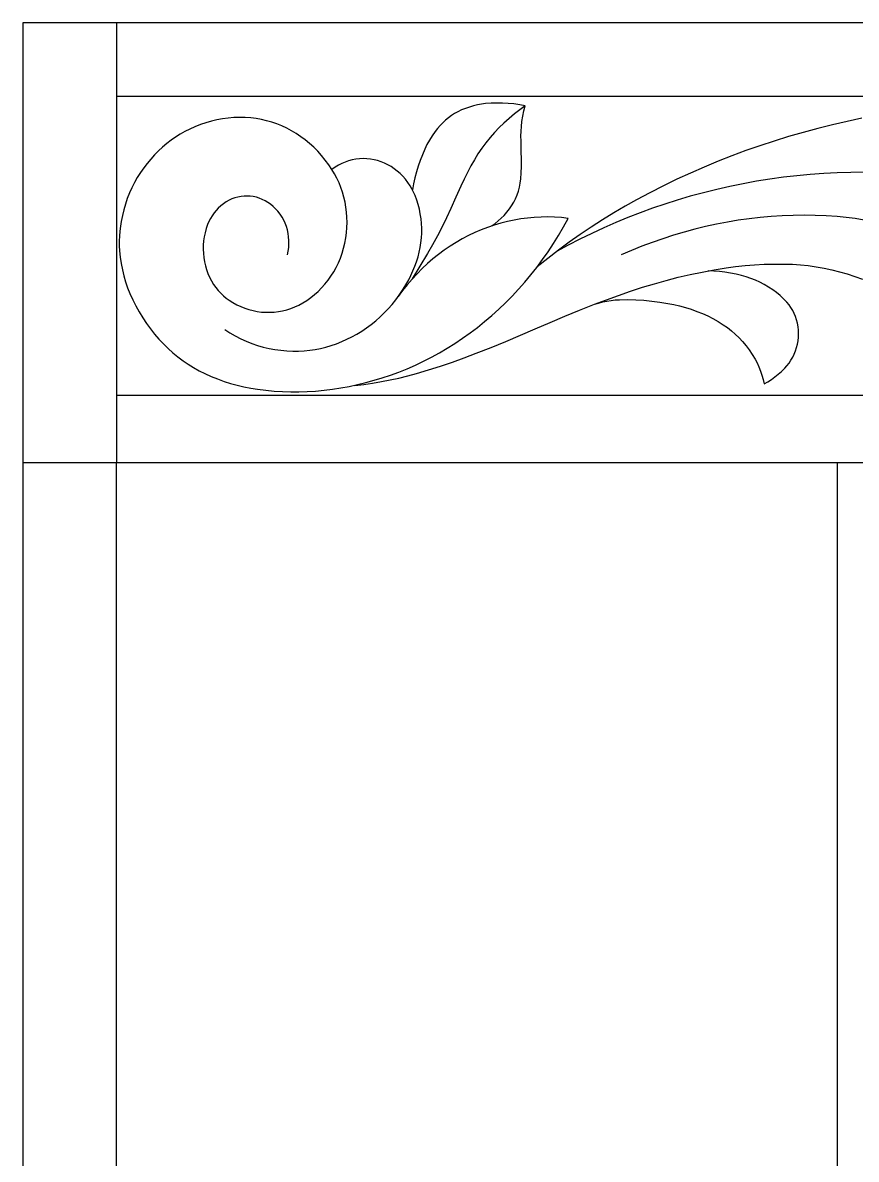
# Model space of a CAD drawing. Header units: millimetres. Extents: x 5940 to 9066, y 1327 to 3250.
# Drawn here: x 7506.1 to 7728.1, y 2942.4 to 3245.1 of the extents above; entities that cross this region are included whole.
import ezdxf

# ---------------------------------------------------------------- set-up
doc = ezdxf.new("R2010")
doc.units = ezdxf.units.MM
doc.layers.add('Default Layer', color=7, linetype='Continuous', lineweight=30)

msp = doc.modelspace()

# ---------------------------------------------------------------- linework, layer by layer
at = {"layer": 'Default Layer', "color": 18, "lineweight": 30, "true_color": 0x000000}
for p, q in [((7531.14, 3225.52), (8030.15, 3225.52)), ((7531.14, 3145.88), (8030.15, 3145.88)), ((7531.14, 1532.28), (7531.14, 3127.92))]:
    msp.add_line(p, q, dxfattribs=at)
for points in [[(7506.14, 3245.1), (7506.14, 1415.1), (7506.14, 1415.1), (8166.14, 1415.1), (8166.14, 1415.1), (8166.14, 3245.1), (8166.14, 3245.1), (7506.14, 3245.1)], [(7631.07, 3191), (7631.93, 3191.62), (7632.77, 3192.3), (7633.57, 3193.02), (7634.34, 3193.8), (7635.06, 3194.62), (7635.75, 3195.49), (7635.75, 3195.49), (7636.35, 3196.35), (7636.89, 3197.27), (7637.37, 3198.23), (7637.78, 3199.22), (7638.13, 3200.25), (7638.41, 3201.3), (7638.61, 3202.39), (7638.75, 3203.49), (7638.75, 3203.49), (7638.87, 3205.14), (7638.94, 3206.81), (7638.94, 3208.47), (7638.94, 3208.47), (7638.9, 3211.04), (7638.84, 3213.62), (7638.84, 3213.62), (7638.83, 3214.91), (7638.87, 3216.2), (7638.96, 3217.49), (7639.1, 3218.77), (7639.1, 3218.77), (7639.34, 3220.19), (7639.63, 3221.59), (7639.99, 3222.98), (7639.99, 3222.98), (7638.49, 3223.26), (7636.97, 3223.47), (7635.46, 3223.62), (7633.94, 3223.7), (7632.41, 3223.71), (7630.89, 3223.66), (7629.37, 3223.55), (7629.37, 3223.55), (7628.29, 3223.41), (7627.21, 3223.22), (7626.15, 3222.97), (7625.09, 3222.65), (7624.05, 3222.28), (7623.03, 3221.86), (7622.02, 3221.37), (7622.02, 3221.37), (7621.16, 3220.9), (7620.32, 3220.37), (7619.51, 3219.78), (7618.73, 3219.14), (7617.98, 3218.46), (7617.27, 3217.72), (7616.59, 3216.94), (7615.95, 3216.12), (7615.95, 3216.12), (7615.18, 3215.01), (7614.46, 3213.85), (7613.8, 3212.64), (7613.2, 3211.4), (7613.2, 3211.4), (7612.57, 3209.93), (7612, 3208.43), (7611.47, 3206.9), (7611, 3205.35), (7610.59, 3203.78), (7610.23, 3202.19), (7609.93, 3200.59)], [(7639.99, 3222.98), (7638.51, 3221.92), (7637.07, 3220.8), (7635.65, 3219.62), (7634.28, 3218.39), (7634.28, 3218.39), (7633, 3217.16), (7631.78, 3215.87), (7630.6, 3214.52), (7629.47, 3213.12), (7628.4, 3211.66), (7627.38, 3210.15), (7626.42, 3208.58), (7625.51, 3206.97), (7625.51, 3206.97), (7624.58, 3205.2), (7623.68, 3203.4), (7622.81, 3201.58), (7622.81, 3201.58), (7621.45, 3198.62), (7620.12, 3195.64), (7620.12, 3195.64), (7618.99, 3193.16), (7617.8, 3190.72), (7616.56, 3188.31), (7615.27, 3185.94), (7613.92, 3183.61), (7613.92, 3183.61), (7609.87, 3176.87)], [(7576.69, 3183.3), (7576.87, 3184.24), (7576.99, 3185.2), (7577.04, 3186.15), (7577.03, 3187.11), (7576.96, 3188.05), (7576.82, 3188.99), (7576.61, 3189.91), (7576.35, 3190.81), (7576.02, 3191.68), (7575.64, 3192.53), (7575.19, 3193.35), (7574.69, 3194.12), (7574.69, 3194.12), (7574.1, 3194.87), (7573.48, 3195.56), (7572.83, 3196.19), (7572.14, 3196.75), (7571.43, 3197.25), (7570.69, 3197.68), (7569.93, 3198.06), (7569.15, 3198.37), (7568.36, 3198.61), (7567.55, 3198.79), (7566.74, 3198.9), (7565.92, 3198.94), (7565.1, 3198.92), (7564.28, 3198.83), (7563.47, 3198.68), (7562.66, 3198.46), (7561.87, 3198.16), (7561.09, 3197.8), (7560.33, 3197.37), (7559.58, 3196.87), (7558.86, 3196.3), (7558.86, 3196.3), (7558.23, 3195.73), (7557.65, 3195.1), (7557.1, 3194.43), (7556.6, 3193.71), (7556.14, 3192.96), (7555.73, 3192.16), (7555.37, 3191.33), (7555.37, 3191.33), (7555, 3190.27), (7554.7, 3189.18), (7554.47, 3188.09), (7554.31, 3186.98), (7554.22, 3185.87), (7554.19, 3184.76), (7554.24, 3183.65), (7554.35, 3182.55), (7554.53, 3181.46), (7554.78, 3180.39), (7555.09, 3179.34), (7555.46, 3178.31), (7555.9, 3177.32), (7556.41, 3176.35), (7556.98, 3175.42), (7557.61, 3174.54), (7557.61, 3174.54), (7558.23, 3173.78), (7558.9, 3173.06), (7559.6, 3172.4), (7560.33, 3171.78), (7561.1, 3171.22), (7561.1, 3171.22), (7562.12, 3170.58), (7563.16, 3170), (7564.22, 3169.5), (7565.29, 3169.07), (7566.38, 3168.71), (7567.49, 3168.42), (7568.6, 3168.2), (7569.72, 3168.05), (7570.85, 3167.98), (7571.98, 3167.97), (7573.1, 3168.03), (7574.23, 3168.17), (7575.35, 3168.38), (7576.46, 3168.66), (7577.55, 3169.01), (7578.64, 3169.43), (7579.71, 3169.92), (7580.76, 3170.49), (7580.76, 3170.49), (7581.83, 3171.16), (7582.87, 3171.9), (7583.87, 3172.7), (7584.83, 3173.56), (7585.75, 3174.48), (7586.62, 3175.46), (7587.45, 3176.5), (7588.23, 3177.59), (7588.23, 3177.59), (7588.95, 3178.73), (7589.61, 3179.92), (7590.2, 3181.15), (7590.73, 3182.42), (7591.2, 3183.72), (7591.59, 3185.06), (7591.92, 3186.42), (7592.17, 3187.81), (7592.17, 3187.81), (7592.35, 3189.18), (7592.46, 3190.55), (7592.5, 3191.93), (7592.47, 3193.3), (7592.37, 3194.66), (7592.21, 3196.01), (7591.97, 3197.35), (7591.67, 3198.67), (7591.3, 3199.96), (7590.87, 3201.23), (7590.37, 3202.48), (7589.81, 3203.69), (7589.18, 3204.86), (7588.49, 3206), (7588.49, 3206), (7587.62, 3207.29), (7586.7, 3208.53), (7585.73, 3209.72), (7584.71, 3210.85), (7583.65, 3211.92), (7582.54, 3212.93), (7581.39, 3213.87), (7580.2, 3214.75), (7578.98, 3215.57), (7578.98, 3215.57), (7577.72, 3216.32), (7576.44, 3217), (7575.13, 3217.61), (7573.8, 3218.15), (7572.45, 3218.61), (7571.08, 3219.01), (7569.7, 3219.33), (7568.31, 3219.58), (7566.9, 3219.76), (7566.9, 3219.76), (7565.39, 3219.86), (7563.87, 3219.89), (7562.35, 3219.84), (7560.85, 3219.72), (7559.34, 3219.52), (7557.85, 3219.24), (7556.37, 3218.89), (7554.9, 3218.47), (7553.45, 3217.98), (7552.01, 3217.41), (7550.6, 3216.77), (7550.6, 3216.77), (7549.32, 3216.12), (7548.07, 3215.4), (7546.85, 3214.63), (7545.66, 3213.8), (7544.5, 3212.91), (7543.38, 3211.96), (7542.3, 3210.96), (7541.25, 3209.9), (7540.24, 3208.79), (7539.28, 3207.63), (7538.35, 3206.42), (7537.47, 3205.17), (7537.47, 3205.17), (7536.65, 3203.88), (7535.89, 3202.55), (7535.19, 3201.17), (7534.55, 3199.76), (7533.98, 3198.3), (7533.48, 3196.82), (7533.05, 3195.31), (7532.68, 3193.76), (7532.38, 3192.2), (7532.38, 3192.2), (7532.16, 3190.9), (7531.99, 3189.6), (7531.88, 3188.29), (7531.84, 3186.97), (7531.85, 3185.65), (7531.92, 3184.33), (7531.92, 3184.33), (7532.1, 3182.65), (7532.35, 3180.98), (7532.67, 3179.33), (7533.07, 3177.7), (7533.54, 3176.1), (7534.08, 3174.53), (7534.7, 3172.99), (7534.7, 3172.99), (7535.45, 3171.31), (7536.28, 3169.66), (7537.16, 3168.07), (7538.09, 3166.52), (7539.09, 3165.02), (7540.14, 3163.57), (7541.24, 3162.17), (7542.39, 3160.83), (7543.6, 3159.55), (7544.85, 3158.33), (7546.15, 3157.17), (7546.15, 3157.17), (7547.48, 3156.09), (7548.84, 3155.07), (7550.23, 3154.12), (7551.66, 3153.24), (7553.12, 3152.42), (7554.61, 3151.68), (7554.61, 3151.68), (7556.31, 3150.92), (7558.02, 3150.22), (7559.76, 3149.59), (7561.51, 3149.03), (7563.28, 3148.54), (7565.06, 3148.11), (7566.85, 3147.76), (7568.66, 3147.47), (7568.66, 3147.47), (7570.86, 3147.2), (7573.07, 3146.99), (7575.28, 3146.85), (7577.5, 3146.78), (7579.71, 3146.78), (7581.93, 3146.85), (7584.14, 3146.99), (7584.14, 3146.99), (7586.39, 3147.21), (7588.64, 3147.49), (7590.87, 3147.83), (7593.1, 3148.25), (7595.31, 3148.72), (7597.52, 3149.26), (7599.71, 3149.86), (7601.9, 3150.52), (7604.06, 3151.25), (7604.06, 3151.25), (7606.3, 3152.07), (7608.51, 3152.96), (7610.7, 3153.92), (7612.86, 3154.95), (7615, 3156.04), (7617.11, 3157.2), (7619.19, 3158.42), (7621.25, 3159.71), (7623.27, 3161.07), (7625.26, 3162.48), (7627.22, 3163.96), (7629.15, 3165.5), (7631.04, 3167.1), (7631.04, 3167.1), (7632.9, 3168.77), (7634.71, 3170.49), (7636.47, 3172.27), (7638.19, 3174.11), (7639.86, 3176), (7641.49, 3177.95), (7643.06, 3179.95), (7644.58, 3182.01), (7646.06, 3184.11), (7647.48, 3186.26), (7648.85, 3188.46), (7650.16, 3190.71), (7651.42, 3193), (7651.42, 3193), (7649.61, 3193.2), (7647.79, 3193.32), (7645.98, 3193.37), (7644.17, 3193.35), (7642.36, 3193.26), (7640.56, 3193.09), (7638.76, 3192.85), (7636.98, 3192.54), (7635.2, 3192.16), (7633.43, 3191.71), (7631.68, 3191.19), (7629.94, 3190.6), (7628.22, 3189.93), (7626.51, 3189.2), (7626.51, 3189.2), (7624.83, 3188.4), (7623.17, 3187.52), (7621.55, 3186.58), (7619.96, 3185.58), (7618.4, 3184.51), (7616.88, 3183.38), (7615.39, 3182.18), (7613.94, 3180.93), (7612.53, 3179.61), (7611.17, 3178.24), (7609.84, 3176.81), (7608.56, 3175.32), (7607.32, 3173.78), (7606.13, 3172.18)], [(7729.59, 3219.68), (7725.67, 3218.83), (7721.76, 3217.91), (7717.86, 3216.93), (7713.97, 3215.88), (7710.1, 3214.76), (7706.24, 3213.57), (7706.24, 3213.57), (7702.48, 3212.34), (7698.74, 3211.03), (7695.02, 3209.65), (7691.32, 3208.2), (7687.64, 3206.67), (7683.99, 3205.07), (7680.36, 3203.39), (7676.76, 3201.64), (7673.18, 3199.82), (7669.63, 3197.93), (7669.63, 3197.93), (7666.56, 3196.21), (7663.52, 3194.43), (7660.51, 3192.58), (7657.53, 3190.66), (7654.59, 3188.68), (7651.68, 3186.63), (7648.8, 3184.52), (7645.96, 3182.34), (7643.16, 3180.1)], [(7559.92, 3163.36), (7561.31, 3162.48), (7562.74, 3161.68), (7564.19, 3160.94), (7565.66, 3160.28), (7567.15, 3159.69), (7568.67, 3159.17), (7570.2, 3158.73), (7571.74, 3158.36), (7573.3, 3158.07), (7574.87, 3157.85), (7576.44, 3157.7), (7578.03, 3157.64), (7579.62, 3157.65), (7579.62, 3157.65), (7581.09, 3157.73), (7582.56, 3157.88), (7584.02, 3158.09), (7585.47, 3158.38), (7586.9, 3158.73), (7588.32, 3159.14), (7589.73, 3159.62), (7591.11, 3160.17), (7592.48, 3160.78), (7593.83, 3161.45), (7595.15, 3162.19), (7596.45, 3162.98), (7597.73, 3163.84), (7598.97, 3164.76), (7598.97, 3164.76), (7600.16, 3165.72), (7601.3, 3166.73), (7602.41, 3167.8), (7603.47, 3168.92), (7604.5, 3170.09), (7605.48, 3171.31), (7606.41, 3172.58), (7607.3, 3173.89), (7608.14, 3175.25), (7608.93, 3176.65), (7608.93, 3176.65), (7609.52, 3177.81), (7610.07, 3179), (7610.56, 3180.22), (7611.01, 3181.46), (7611.41, 3182.73), (7611.41, 3182.73), (7611.74, 3183.98), (7612, 3185.24), (7612.2, 3186.51), (7612.33, 3187.79), (7612.4, 3189.07), (7612.4, 3190.35), (7612.34, 3191.63), (7612.21, 3192.91), (7612.02, 3194.17), (7611.77, 3195.43), (7611.45, 3196.66), (7611.07, 3197.88), (7610.63, 3199.08), (7610.63, 3199.08), (7610.23, 3199.98), (7609.79, 3200.86), (7609.3, 3201.7), (7609.3, 3201.7), (7608.7, 3202.59), (7608.05, 3203.42), (7607.36, 3204.2), (7606.63, 3204.93), (7605.87, 3205.6), (7605.07, 3206.22), (7604.24, 3206.77), (7603.38, 3207.27), (7602.5, 3207.7), (7601.59, 3208.07), (7600.65, 3208.37), (7599.7, 3208.6), (7599.7, 3208.6), (7598.73, 3208.77), (7597.75, 3208.87), (7596.78, 3208.9), (7595.8, 3208.85), (7594.84, 3208.74), (7593.88, 3208.55), (7592.94, 3208.29), (7592.01, 3207.97), (7591.09, 3207.58), (7590.2, 3207.12), (7589.34, 3206.59), (7588.49, 3206)], [(7730.27, 3205.28), (7726.67, 3205.25), (7723.07, 3205.14), (7719.47, 3204.95), (7715.88, 3204.69), (7712.29, 3204.34), (7708.72, 3203.93), (7705.14, 3203.43), (7701.58, 3202.86), (7698.03, 3202.22), (7694.48, 3201.49), (7690.95, 3200.7), (7687.43, 3199.82), (7683.92, 3198.87), (7680.43, 3197.85), (7680.43, 3197.85), (7677.12, 3196.8), (7673.83, 3195.68), (7670.56, 3194.49), (7667.31, 3193.22), (7664.08, 3191.89), (7660.88, 3190.48), (7657.7, 3189), (7654.54, 3187.45), (7651.41, 3185.83), (7648.31, 3184.14)], [(7730.22, 3192.55), (7727.83, 3192.92), (7725.45, 3193.21), (7723.05, 3193.45), (7723.05, 3193.45), (7720.12, 3193.65), (7717.18, 3193.78), (7714.25, 3193.83), (7711.32, 3193.8), (7708.38, 3193.7), (7705.45, 3193.51), (7702.53, 3193.25), (7699.61, 3192.91), (7696.69, 3192.5), (7693.79, 3192), (7693.79, 3192), (7690.89, 3191.44), (7688.01, 3190.8), (7685.14, 3190.1), (7682.28, 3189.33), (7679.44, 3188.49), (7676.61, 3187.58), (7673.8, 3186.61), (7671.01, 3185.57), (7668.23, 3184.46), (7665.48, 3183.29)], [(7594.6, 3148.52), (7596.96, 3148.79), (7599.32, 3149.12), (7601.67, 3149.51), (7604.01, 3149.96), (7606.34, 3150.47), (7608.66, 3151.04), (7610.97, 3151.68), (7610.97, 3151.68), (7614.18, 3152.64), (7617.38, 3153.66), (7620.57, 3154.73), (7623.74, 3155.87), (7626.9, 3157.06), (7626.9, 3157.06), (7630.86, 3158.62), (7634.8, 3160.23), (7638.73, 3161.88), (7642.65, 3163.57), (7642.65, 3163.57), (7646.58, 3165.27), (7650.51, 3166.93), (7654.46, 3168.54), (7658.43, 3170.1), (7658.43, 3170.1), (7661.61, 3171.31), (7664.81, 3172.47), (7668.02, 3173.58), (7671.24, 3174.63), (7671.24, 3174.63), (7674.38, 3175.59), (7677.54, 3176.48), (7680.7, 3177.3), (7683.88, 3178.04), (7687.07, 3178.71), (7690.28, 3179.3), (7693.49, 3179.82), (7693.49, 3179.82), (7696, 3180.17), (7698.52, 3180.44), (7701.04, 3180.64), (7703.56, 3180.78), (7706.09, 3180.84), (7708.62, 3180.84), (7711.14, 3180.76), (7711.14, 3180.76), (7713.26, 3180.63), (7715.36, 3180.42), (7717.46, 3180.13), (7719.55, 3179.76), (7721.63, 3179.32), (7723.69, 3178.79), (7725.73, 3178.19), (7727.76, 3177.52), (7729.77, 3176.77)], [(7658.43, 3170.1), (7659.51, 3170.44), (7660.61, 3170.73), (7661.72, 3170.96), (7662.83, 3171.14), (7663.95, 3171.26), (7665.07, 3171.32), (7665.07, 3171.32), (7667.23, 3171.35), (7669.38, 3171.3), (7671.54, 3171.18), (7673.68, 3170.98), (7675.83, 3170.71), (7677.96, 3170.36), (7677.96, 3170.36), (7679.53, 3170.05), (7681.09, 3169.68), (7682.64, 3169.25), (7684.17, 3168.77), (7685.7, 3168.23), (7685.7, 3168.23), (7687.14, 3167.65), (7688.56, 3167.01), (7689.96, 3166.3), (7691.32, 3165.52), (7692.67, 3164.68), (7692.67, 3164.68), (7693.79, 3163.9), (7694.86, 3163.05), (7695.9, 3162.15), (7696.9, 3161.18), (7697.85, 3160.16), (7698.76, 3159.07), (7699.61, 3157.94), (7700.42, 3156.75), (7701.17, 3155.52), (7701.17, 3155.52), (7701.72, 3154.49), (7702.21, 3153.43), (7702.65, 3152.34), (7703.02, 3151.22), (7703.33, 3150.07), (7703.58, 3148.9), (7703.58, 3148.9), (7704.56, 3149.46), (7705.52, 3150.08), (7706.45, 3150.76), (7707.35, 3151.48), (7708.23, 3152.25), (7709.07, 3153.06), (7709.07, 3153.06), (7709.67, 3153.73), (7710.23, 3154.44), (7710.74, 3155.2), (7711.19, 3156), (7711.6, 3156.84), (7711.95, 3157.71), (7711.95, 3157.71), (7712.23, 3158.6), (7712.46, 3159.5), (7712.61, 3160.41), (7712.71, 3161.34), (7712.74, 3162.27), (7712.71, 3163.2), (7712.61, 3164.12), (7712.46, 3165.04), (7712.23, 3165.94), (7711.95, 3166.83), (7711.95, 3166.83), (7711.6, 3167.67), (7711.19, 3168.48), (7710.73, 3169.25), (7710.22, 3169.97), (7709.65, 3170.64), (7709.65, 3170.64), (7708.78, 3171.56), (7707.86, 3172.41), (7706.9, 3173.21), (7705.9, 3173.94), (7705.9, 3173.94), (7704.78, 3174.67), (7703.64, 3175.35), (7702.46, 3175.96), (7701.27, 3176.51), (7700.06, 3177), (7698.82, 3177.42), (7697.57, 3177.78), (7697.57, 3177.78), (7696.11, 3178.14), (7694.63, 3178.43), (7693.15, 3178.67), (7691.66, 3178.85), (7690.17, 3178.97), (7688.67, 3179.03)], [(8030.15, 3127.92), (8030.15, 3127.92), (8030.15, 3127.92), (7917.58, 3127.92), (7917.58, 3127.92), (7693.71, 3127.92), (7693.71, 3127.92), (7531.14, 3127.92), (7531.14, 3127.92), (7530.89, 3127.92), (7530.89, 3127.92), (7506.14, 3127.92)], [(7723, 3127.92), (7723, 3125.28), (7723, 3125.28), (7723, 2931.72), (7723, 2931.72), (7723, 2738.1), (7723, 2738.1), (7723, 2554.8), (7723, 2554.8), (7719.02, 2552.59)]]:
    msp.add_lwpolyline(points, dxfattribs=at)
msp.add_polyline3d([(7531.14, 3245.1, 0), (7531.14, 3225.52, 0), (7531.14, 3145.88, 0), (7531.14, 3127.92, 0)], dxfattribs=at)

doc.saveas('drawing.dxf')
